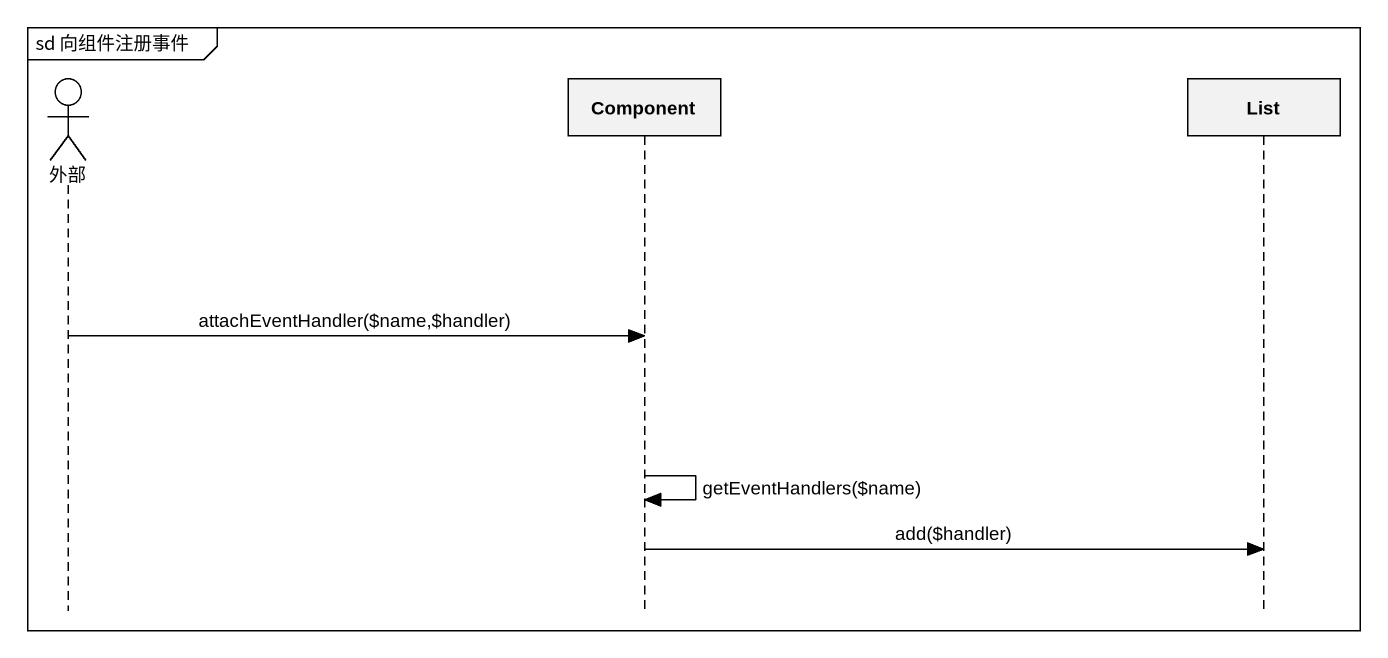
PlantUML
@startuml
mainframe sd 向组件注册事件
hide footbox
actor 外部
participant "Component" as Component_
participant List

外部 -> Component_ : attachEventHandler(~$name,~$handler)
Component_ -> Component_ : getEventHandlers(~$name)
Component_ -> List : add(~$handler)
@enduml
